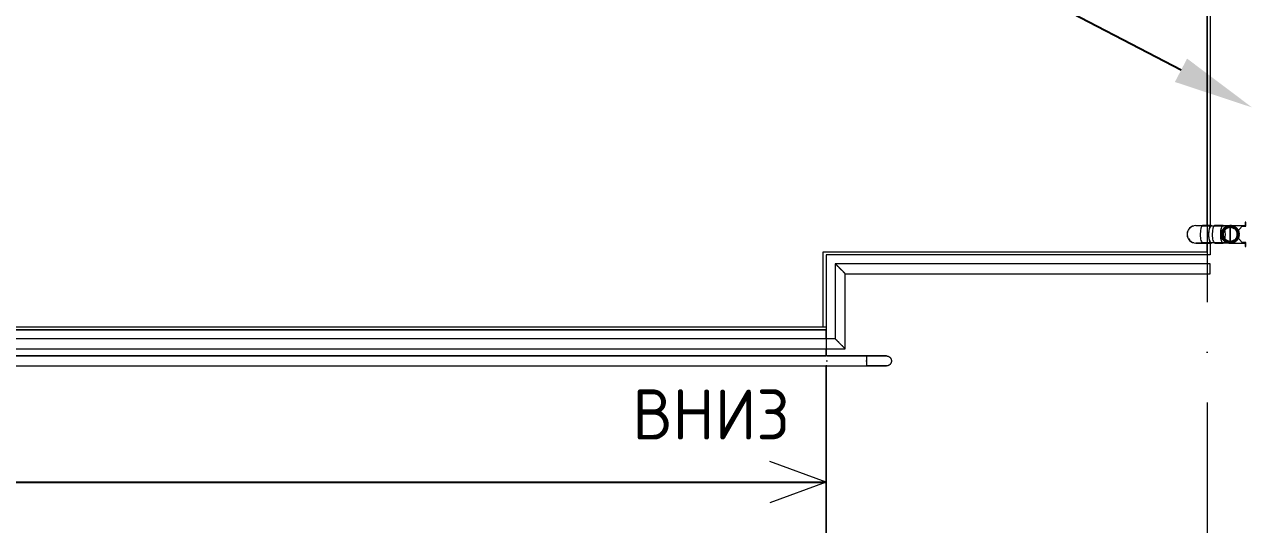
# Model space of a CAD drawing. Header units: millimetres. Extents: x -404508 to 361533, y -175093 to 31861.
# Drawn here: x -27162 to -21061, y -157594 to -155099 of the extents above; entities that cross this region are included whole.
import ezdxf
from ezdxf import colors
from ezdxf.entities.mleader import LeaderData, LeaderLine
from ezdxf.math import Vec2, Vec3

# ---------------------------------------------------------------- set-up
doc = ezdxf.new("R2010")
doc.units = ezdxf.units.MM
doc.linetypes.add('ADSK_Линия сетки', pattern=[25, 20, -2.5, 0, -2.5])
for name, color, linetype, lineweight in [('RC-Выноски', 7, 'Continuous', 0), ('Аннотация', 7, 'Continuous', 18), ('Лестницы', 252, 'Continuous', 9), ('Обобщенные модели', 252, 'Continuous', 18), ('Ограждение', 252, 'Continuous', 9), ('Оси', 252, 'Continuous', 9), ('Пандусы', 7, 'Continuous', 18), ('Стены наружные', 7, 'Continuous', 18)]:
    doc.layers.add(name, color=color, linetype=linetype, lineweight=lineweight)
doc.layers.add('Узлы', color=7, linetype='Continuous')
doc.styles.add('GOST Common', font='', dxfattribs={"width": 0.9, "height": 500})
doc.styles.add('RubezhCAD', font='', dxfattribs={"oblique": 10})
doc.styles.get('GOST Common').set_extended_font_data('GOST type B')
doc.styles.get('RubezhCAD').set_extended_font_data('GOST type A')

# ---------------------------------------------------------------- blocks, each defined once
blk = doc.blocks.new('1 этаж')
at = {"layer": 'Аннотация', "color": 251, "lineweight": 20, "true_color": 0x636466}
for q in [(-36887.7, -25591.1), (-36887.7, -25796.3)]:
    blk.add_line((-36605.8, -25693.7), q, dxfattribs=at)
at = {"layer": 'Лестницы', "color": 251, "true_color": 0x636466}
for p, q in [((-34690.8, -20845.7), (-34690.8, -24413.8)), ((-34690.8, -24500.8), (-34690.8, -24558.7)), ((-36605.8, -24558.7), (-36605.8, -24978.7)), ((-34690.8, -24558.7), (-36605.8, -24558.7)), ((-36605.8, -25028.7), (-36605.8, -25064.6)), ((-36605.8, -25112.9), (-36605.8, -26114.6))]:
    blk.add_line(p, q, dxfattribs=at)
at = {"layer": 'Обобщенные модели', "color": 251, "true_color": 0x636466}
for p, q in [((-34512.8, -24396.2), (-34516.3, -24396.2)), ((-34516.3, -24396.2), (-34516.3, -24414)), ((-34512.8, -24416.1), (-34512.8, -24396.2)), ((-34727, -24414.7), (-34762.5, -24414.7)), ((-34727.9, -24414), (-34761.1, -24414)), ((-34619.6, -24416.1), (-34733.7, -24416.1)), ((-34686.1, -24413.6), (-34727, -24413.6)), ((-34626.2, -24413.6), (-34667.1, -24413.6)), ((-34596.2, -24414.7), (-34626.2, -24414.7)), ((-34516.3, -24414), (-34590.8, -24414)), ((-34590.8, -24416.1), (-34576.8, -24416.1)), ((-34590.8, -24420.8), (-34590.8, -24493.6)), ((-34590.8, -24493.6), (-34590.8, -24420.8)), ((-34579.1, -24416.4), (-34577.4, -24416.9)), ((-34576.8, -24416.1), (-34576.8, -24418.7)), ((-34556.2, -24435.2), (-34551.4, -24435.2)), ((-34543.7, -24431.7), (-34530.7, -24416.1)), ((-34530.7, -24416.1), (-34512.8, -24416.1)), ((-34762.5, -24499.7), (-34727, -24499.7)), ((-34761.8, -24500.5), (-34727.7, -24500.5)), ((-34733.7, -24498.3), (-34619.6, -24498.3)), ((-34727, -24500.8), (-34686.1, -24500.8)), ((-34667.1, -24500.8), (-34626.2, -24500.8)), ((-34626.2, -24499.7), (-34596.8, -24499.7)), ((-34576.8, -24498.3), (-34590.8, -24498.3)), ((-34590.8, -24500.5), (-34516.3, -24500.5)), ((-34576.8, -24495.8), (-34576.8, -24498.3)), ((-34551.4, -24479.2), (-34556.2, -24479.2)), ((-34530.8, -24498.3), (-34543.7, -24482.8)), ((-34512.8, -24498.3), (-34530.8, -24498.3)), ((-34516.3, -24500.5), (-34516.3, -24518.2)), ((-34516.3, -24518.2), (-34512.8, -24518.2)), ((-34512.8, -24518.2), (-34512.8, -24498.3))]:
    blk.add_line(p, q, dxfattribs=at)
at = {"layer": 'Обобщенные модели', "color": 251, "true_color": 0x636466, "flags": 128}
for points in [[(-34554.1, -24435.7), (-34553.3, -24437.2), (-34552.5, -24438.7), (-34551.8, -24440.3), (-34551.2, -24441.8), (-34550.6, -24443.4), (-34550.1, -24445), (-34549.6, -24446.7), (-34549.2, -24448.3), (-34548.9, -24450), (-34548.7, -24451.7), (-34548.5, -24453.4), (-34548.4, -24455.1), (-34548.3, -24456.8), (-34548.3, -24458.5), (-34548.4, -24460.2), (-34548.6, -24461.9), (-34548.8, -24463.6), (-34549.1, -24465.2), (-34549.4, -24466.9), (-34549.8, -24468.5), (-34550.3, -24470.2), (-34550.9, -24471.8), (-34551.5, -24473.4), (-34552.2, -24474.9), (-34552.9, -24476.5), (-34553.7, -24478), (-34554.4, -24479.2)], [(-34576.8, -24497.4), (-34578.2, -24497.8), (-34579.8, -24498.3)]]:
    blk.add_lwpolyline(points, dxfattribs=at)
at = {"layer": 'Обобщенные модели', "color": 251, "true_color": 0x636466}
for centre, radius, start, end in [((-34762.5, -24457.2), 43.4, 90, 270), ((-34762.5, -24457.2), 42.5, 180, 187.98826), ((-34762.5, -24457.2), 42.5, 165, 166.67517), ((-34762.5, -24457.2), 42.5, 141.87131, 150), ((-34762.5, -24457.2), 42.5, 120, 138.08017), ((-34762.5, -24457.2), 42.5, 102.82208, 113.75554), ((-34762.5, -24457.2), 43.4, 80.87109, 90), ((-34590.7, -24457.3), 43.3, 90.18652, 269.81348), ((-34590.8, -24457.2), 41.1, 90, 270), ((-34590.8, -24457.2), 36.5, 0, 180), ((-34590.8, -24457.2), 36.5, 180, 0), ((-34590.8, -24457.2), 36.4, 90, 270), ((-34590.8, -24457.2), 36.4, 270, 90), ((-34590.8, -24457.2), 42.5, 70.60956, 75), ((-34590.8, -24457.2), 41, 32.45149, 70.03394), ((-34590.8, -24457.2), 42.5, 330, 30), ((-34551.4, -24425.2), 10, 270, 320), ((-34551.4, -24425.2), 10, 270, 307.5), ((-34551.4, -24425.2), 10, 270, 307.5), ((-34551.4, -24425.2), 10, 270, 307.5), ((-34762.5, -24457.2), 42.5, 193.32483, 195), ((-34762.5, -24457.2), 42.5, 210, 226.74498), ((-34762.5, -24457.2), 42.5, 234.68206, 240), ((-34762.5, -24457.2), 42.5, 246.24446, 257.17792), ((-34762.5, -24457.2), 43.4, 270, 279.12891), ((-34590.8, -24457.2), 42.5, 285, 289.39044), ((-34590.8, -24457.2), 41, 289.96606, 327.54851), ((-34551.4, -24489.2), 10, 52.5, 90), ((-34551.4, -24489.2), 10, 52.5, 90), ((-34551.4, -24489.2), 10, 40, 90), ((-34551.4, -24489.2), 10, 52.5, 90)]:
    blk.add_arc(centre, radius, start, end, dxfattribs=at)
at = {"layer": 'Обобщенные модели', "color": 251, "lineweight": 40, "true_color": 0x636466}
for radius, start, end in [(41.1, 150, 179.93296), (41.1, 180, 209.93296), (38.8, 90, 270), (41.1, 90, 149.90842), (41.1, 61.8523, 90), (38.8, 270, 90), (41.1, 301.12105, 58.87895), (41.1, 210, 238.4908), (41.1, 240, 270), (41.1, 270, 298.1477)]:
    blk.add_arc((-34590.8, -24457.2), radius, start, end, dxfattribs=at)
at = {"layer": 'Обобщенные модели', "color": 251, "true_color": 0x636466}
for centre, major_axis, start_param, end_param in [((-34727, -24457.2), (0, 43.6), 0, 1.570796), ((-34727, -24457.2), (0, 43.6), 1.570796, 3.141593), ((-34686.1, -24457.2), (0, 43.6), 6.021386, 7.853982), ((-34686.1, -24457.2), (0, 43.6), 1.570796, 3.403392), ((-34686.1, -24457.2), (0, 41.1), 0, 1.570796), ((-34686.1, -24457.2), (0, 41.1), 1.570796, 3.141593), ((-34667.1, -24457.2), (0, 43.6), 0, 1.570796), ((-34667.1, -24457.2), (0, 43.6), 1.570796, 3.141593), ((-34626.2, -24457.2), (0, 43.6), 6.089343, 7.853982), ((-34626.2, -24457.2), (0, 43.6), 1.570796, 3.335435), ((-34626.2, -24457.2), (0, 42.5), 0, 3.141593), ((-34626.2, -24457.2), (0, 36.4), 3.986622, 5.438156)]:
    blk.add_ellipse(centre, major_axis=major_axis, ratio=0.309017, start_param=start_param, end_param=end_param, dxfattribs=at)
at = {"layer": 'Ограждение', "color": 251, "true_color": 0x636466}
for p, q in [((-36560.8, -24603.7), (-36560.8, -24978.7)), ((-34690.8, -24603.7), (-36560.8, -24603.7)), ((-34690.8, -24653.7), (-34690.8, -24603.7)), ((-36510.8, -25028.7), (-36510.8, -24653.7)), ((-36510.8, -24653.7), (-34690.8, -24653.7)), ((-36605.8, -24978.7), (-42443.8, -24978.7)), ((-36560.8, -24978.7), (-36605.8, -24978.7)), ((-36605.8, -24978.7), (-36605.8, -25028.7)), ((-42603.8, -25063.7), (-36607.8, -25063.7)), ((-42443.8, -25028.7), (-36605.8, -25028.7)), ((-36605.8, -25063.7), (-42443.8, -25063.7)), ((-36603.8, -25063.7), (-36607.8, -25063.7)), ((-36605.8, -25028.7), (-36510.8, -25028.7)), ((-36603.8, -25063.7), (-36605.8, -25063.7)), ((-36405.8, -25063.7), (-36603.8, -25063.7)), ((-36603.8, -25063.7), (-36405.8, -25063.7)), ((-36405.8, -25063.7), (-36405.8, -25113.7)), ((-42603.8, -25113.7), (-36607.8, -25113.7)), ((-42443.8, -25113.7), (-36605.8, -25113.7)), ((-36603.8, -25113.7), (-36607.8, -25113.7)), ((-36605.8, -25113.7), (-36603.8, -25113.7)), ((-36605.8, -25113.7), (-36603.8, -25113.7)), ((-36603.8, -25113.7), (-36605.8, -25113.7)), ((-36603.8, -25091.1), (-36603.8, -25086.4)), ((-36603.8, -25086.4), (-36603.8, -25091.1)), ((-36603.8, -25113.7), (-36405.8, -25113.7)), ((-36603.8, -25113.7), (-36405.8, -25113.7)), ((-36405.8, -25091.1), (-36405.8, -25086.4)), ((-36405.8, -25086.4), (-36405.8, -25088.7)), ((-36405.8, -25088.7), (-36405.8, -25091.1))]:
    blk.add_line(p, q, dxfattribs=at)
at = {"layer": 'Ограждение', "color": 251, "true_color": 0x636466, "flags": 128}
for points in [[(-36605.8, -24982.1), (-36605.8, -24986.1), (-36605.8, -24991.2), (-36605.8, -24997.3), (-36605.8, -25003.7), (-36605.8, -25010.2), (-36605.8, -25016.2), (-36605.8, -25021.4), (-36605.8, -25025.4)], [(-36603.8, -25063.7), (-36604.8, -25063.7), (-36605.8, -25063.7)], [(-36603.8, -25063.7), (-36604.8, -25063.7), (-36605.8, -25063.7)], [(-36405.8, -25063.7), (-36401.8, -25063.7), (-36397.8, -25063.7), (-36393.8, -25063.7), (-36389.9, -25063.7), (-36385.9, -25063.7), (-36382, -25063.7), (-36378.2, -25063.7), (-36374.3, -25063.7), (-36370.6, -25063.7), (-36366.9, -25063.7), (-36363.2, -25063.7), (-36359.6, -25063.7), (-36356.1, -25063.7), (-36352.7, -25063.7), (-36349.3, -25063.7), (-36346.1, -25063.7), (-36342.9, -25063.7), (-36339.9, -25063.7), (-36336.9, -25063.7), (-36334.1, -25063.7), (-36331.3, -25063.7), (-36328.7, -25063.7), (-36326.2, -25063.7), (-36323.9, -25063.7), (-36321.7, -25063.7), (-36319.6, -25063.7), (-36317.6, -25063.7), (-36315.8, -25063.7), (-36314.1, -25063.7), (-36312.6, -25063.7), (-36311.2, -25063.7), (-36310, -25063.7), (-36308.9, -25063.7), (-36308, -25063.7), (-36307.3, -25063.7), (-36306.7, -25063.7), (-36306.2, -25063.7), (-36305.9, -25063.7), (-36305.8, -25063.7), (-36305.8, -25063.7)], [(-36305.8, -25063.7), (-36305.9, -25063.7), (-36306.1, -25063.7), (-36306.5, -25063.7), (-36307.1, -25063.7), (-36307.8, -25063.7), (-36308.7, -25063.7), (-36309.7, -25063.7), (-36310.9, -25063.7), (-36312.2, -25063.7), (-36313.7, -25063.7), (-36315.3, -25063.7), (-36317.1, -25063.7), (-36319, -25063.7), (-36321.1, -25063.7), (-36323.3, -25063.7), (-36325.6, -25063.7), (-36328, -25063.7), (-36330.6, -25063.7), (-36333.3, -25063.7), (-36336.1, -25063.7), (-36339.1, -25063.7), (-36342.1, -25063.7), (-36345.2, -25063.7), (-36348.4, -25063.7), (-36351.8, -25063.7), (-36355.2, -25063.7), (-36358.7, -25063.7), (-36362.2, -25063.7), (-36365.9, -25063.7), (-36369.6, -25063.7), (-36373.3, -25063.7), (-36377.1, -25063.7), (-36381, -25063.7), (-36384.9, -25063.7), (-36388.8, -25063.7), (-36392.8, -25063.7), (-36396.7, -25063.7), (-36400.7, -25063.7), (-36404.7, -25063.7), (-36405.8, -25063.7)], [(-36305.8, -25063.7), (-36304.8, -25063.8), (-36303.8, -25063.8), (-36302.8, -25063.9), (-36301.8, -25064.1), (-36300.8, -25064.2), (-36299.9, -25064.4), (-36298.9, -25064.7), (-36297.9, -25065), (-36297, -25065.3), (-36296.1, -25065.7), (-36295.1, -25066.1), (-36294.3, -25066.6), (-36293.4, -25067), (-36292.5, -25067.5), (-36291.7, -25068.1), (-36290.9, -25068.7), (-36290.1, -25069.3), (-36289.3, -25069.9), (-36288.6, -25070.6), (-36287.9, -25071.3), (-36287.2, -25072), (-36286.5, -25072.8), (-36285.9, -25073.6), (-36285.3, -25074.4), (-36284.8, -25075.2), (-36284.2, -25076.1), (-36283.7, -25076.9), (-36283.3, -25077.8), (-36282.9, -25078.7), (-36282.5, -25079.7), (-36282.2, -25080.6), (-36281.8, -25081.6), (-36281.6, -25082.5), (-36281.4, -25083.5), (-36281.2, -25084.5), (-36281, -25085.5), (-36280.9, -25086.5), (-36280.8, -25087.5), (-36280.8, -25088.5), (-36280.8, -25088.7)], [(-36605.8, -25113.7), (-36604.8, -25113.7), (-36603.8, -25113.7)], [(-36605.8, -25113.7), (-36604.8, -25113.7), (-36603.8, -25113.7)], [(-36405.8, -25113.7), (-36401.8, -25113.7), (-36397.8, -25113.7), (-36393.8, -25113.7), (-36389.9, -25113.7), (-36385.9, -25113.7), (-36382, -25113.7), (-36378.2, -25113.7), (-36374.3, -25113.7), (-36370.6, -25113.7), (-36366.9, -25113.7), (-36363.2, -25113.7), (-36359.6, -25113.7), (-36356.1, -25113.7), (-36352.7, -25113.7), (-36349.3, -25113.7), (-36346.1, -25113.7), (-36342.9, -25113.7), (-36339.9, -25113.7), (-36336.9, -25113.7), (-36334.1, -25113.7), (-36331.3, -25113.7), (-36328.7, -25113.7), (-36326.2, -25113.7), (-36323.9, -25113.7), (-36321.7, -25113.7), (-36319.6, -25113.7), (-36317.6, -25113.7), (-36315.8, -25113.7), (-36314.1, -25113.7), (-36312.6, -25113.7), (-36311.2, -25113.7), (-36310, -25113.7), (-36308.9, -25113.7), (-36308, -25113.7), (-36307.3, -25113.7), (-36306.7, -25113.7), (-36306.2, -25113.7), (-36305.9, -25113.7), (-36305.8, -25113.7), (-36305.8, -25113.7)], [(-36305.8, -25113.7), (-36305.9, -25113.7), (-36306.1, -25113.7), (-36306.5, -25113.7), (-36307.1, -25113.7), (-36307.8, -25113.7), (-36308.7, -25113.7), (-36309.7, -25113.7), (-36310.9, -25113.7), (-36312.2, -25113.7), (-36313.7, -25113.7), (-36315.3, -25113.7), (-36317.1, -25113.7), (-36319, -25113.7), (-36321.1, -25113.7), (-36323.3, -25113.7), (-36325.6, -25113.7), (-36328, -25113.7), (-36330.6, -25113.7), (-36333.3, -25113.7), (-36336.1, -25113.7), (-36339.1, -25113.7), (-36342.1, -25113.7), (-36345.2, -25113.7), (-36348.4, -25113.7), (-36351.8, -25113.7), (-36355.2, -25113.7), (-36358.7, -25113.7), (-36362.2, -25113.7), (-36365.9, -25113.7), (-36369.6, -25113.7), (-36373.3, -25113.7), (-36377.1, -25113.7), (-36381, -25113.7), (-36384.9, -25113.7), (-36388.8, -25113.7), (-36392.8, -25113.7), (-36396.7, -25113.7), (-36400.7, -25113.7), (-36404.7, -25113.7), (-36405.8, -25113.7)], [(-36280.8, -25088.7), (-36280.8, -25089.7), (-36280.9, -25090.7), (-36281, -25091.7), (-36281.1, -25092.7), (-36281.3, -25093.7), (-36281.5, -25094.7), (-36281.8, -25095.6), (-36282.1, -25096.6), (-36282.4, -25097.5), (-36282.8, -25098.5), (-36283.2, -25099.4), (-36283.6, -25100.3), (-36284.1, -25101.2), (-36284.6, -25102), (-36285.2, -25102.8), (-36285.7, -25103.7), (-36286.4, -25104.5), (-36287, -25105.2), (-36287.7, -25106), (-36288.4, -25106.7), (-36289.1, -25107.3), (-36289.9, -25108), (-36290.7, -25108.6), (-36291.5, -25109.2), (-36292.3, -25109.8), (-36293.1, -25110.3), (-36294, -25110.8), (-36294.9, -25111.2), (-36295.8, -25111.7), (-36296.7, -25112), (-36297.7, -25112.4), (-36298.6, -25112.7), (-36299.6, -25112.9), (-36300.6, -25113.2), (-36301.5, -25113.4), (-36302.5, -25113.5), (-36303.5, -25113.6), (-36304.5, -25113.7), (-36305.5, -25113.7), (-36305.8, -25113.7)]]:
    blk.add_lwpolyline(points, dxfattribs=at)
at = {"layer": 'Ограждение', "color": 251, "true_color": 0x636466}
for points in [[(-36510.8, -24653.7), (-36510.8, -24653.7), (-36511.2, -24653.3), (-36512.6, -24651.9), (-36514.1, -24650.4), (-36515.6, -24648.9), (-36517, -24647.5), (-36518.5, -24646.1), (-36520.5, -24644), (-36522.8, -24641.7), (-36524.7, -24639.8), (-36526.2, -24638.3), (-36527.8, -24636.8), (-36529.3, -24635.2), (-36530.9, -24633.6), (-36532.5, -24632), (-36534.2, -24630.4), (-36535.8, -24628.7), (-36537.4, -24627.1), (-36539.1, -24625.5), (-36540.7, -24623.8), (-36542.3, -24622.3), (-36543.8, -24620.7), (-36545.4, -24619.2), (-36546.9, -24617.7), (-36548.3, -24616.2), (-36549.7, -24614.8), (-36551.5, -24613.1), (-36553.1, -24611.4), (-36554.6, -24609.9), (-36556, -24608.5), (-36557.5, -24607), (-36559, -24605.6), (-36560.4, -24604.2), (-36560.8, -24603.7), (-36560.8, -24603.7)], [(-36510.8, -25028.7), (-36510.8, -25028.7), (-36511.2, -25028.3), (-36512.6, -25026.9), (-36514.1, -25025.4), (-36515.6, -25023.9), (-36517, -25022.5), (-36518.5, -25021), (-36520.5, -25019), (-36522.8, -25016.7), (-36524.7, -25014.8), (-36526.2, -25013.3), (-36527.8, -25011.8), (-36529.3, -25010.2), (-36530.9, -25008.6), (-36532.5, -25007), (-36534.2, -25005.4), (-36535.8, -25003.7), (-36537.4, -25002.1), (-36539.1, -25000.5), (-36540.7, -24998.9), (-36542.3, -24997.3), (-36543.8, -24995.7), (-36545.4, -24994.2), (-36546.9, -24992.7), (-36548.3, -24991.2), (-36549.7, -24989.8), (-36551.5, -24988.1), (-36553.1, -24986.4), (-36554.6, -24984.9), (-36556, -24983.5), (-36557.5, -24982), (-36559, -24980.6), (-36560.4, -24979.2), (-36560.8, -24978.7), (-36560.8, -24978.7)]]:
    blk.add_open_spline(points, degree=3, knots=[0, 0, 0, 0, 0.083333, 0.125, 0.166667, 0.208333, 0.229167, 0.25, 0.291667, 0.333333, 0.354167, 0.375, 0.395833, 0.416667, 0.4375, 0.458333, 0.479167, 0.5, 0.520833, 0.541667, 0.5625, 0.583333, 0.604167, 0.625, 0.645833, 0.666667, 0.6875, 0.708333, 0.75, 0.770833, 0.791667, 0.833333, 0.875, 0.916667, 1, 1, 1, 1], dxfattribs=at)
at = {"layer": 'Оси', "color": 251, "linetype": 'ADSK_Линия сетки', "ltscale": 100, "true_color": 0x636466}
blk.add_line((-34705.8, 32206.9), (-34705.8, -33769.9), dxfattribs=at)
at = {"layer": 'Пандусы', "color": 251, "true_color": 0x636466}
for p, q in [((-42605.8, -24933.7), (-36605.8, -24933.7)), ((-36605.8, -24978.7), (-36605.8, -24933.7)), ((-36605.8, -25064.6), (-36605.8, -25028.7)), ((-36605.8, -26114.6), (-36605.8, -25112.9))]:
    blk.add_line(p, q, dxfattribs=at)
at = {"layer": 'Стены наружные', "color": 251, "true_color": 0x636466}
for p, q in [((-34705.8, -24413.6), (-34705.8, -20845.7)), ((-34690.8, -20860.7), (-34690.8, -24413.8)), ((-34705.8, -24543.7), (-34705.8, -24500.8)), ((-34690.8, -24500.8), (-34690.8, -24558.7)), ((-36620.8, -24918.7), (-36620.8, -24543.7)), ((-36620.8, -24543.7), (-34705.8, -24543.7)), ((-36605.8, -24558.7), (-36605.8, -24918.7)), ((-34690.8, -24558.7), (-36605.8, -24558.7)), ((-44480.8, -24918.7), (-36605.8, -24918.7)), ((-36605.8, -24933.7), (-42563.2, -24933.7))]:
    blk.add_line(p, q, dxfattribs=at)
at = {"layer": 'Узлы', "color": 251, "true_color": 0x636466}
blk.add_line((-42605.8, -25693.7), (-36605.8, -25693.7), dxfattribs=at)
at = {"layer": 'Пандусы', "color": 251, "true_color": 0x636466, "style": 'GOST Common'}
blk.add_text('ВНИЗ', height=250, dxfattribs=at).set_placement((-37573.4, -25480.4))

msp = doc.modelspace()

# ---------------------------------------------------------------- block references
msp.add_blockref('1 этаж', (13443.4, -131688.8))

# ---------------------------------------------------------------- leaders
at = {"layer": 'RC-Выноски', "linetype": 'Continuous', "ltscale": 15}
ml = msp.add_multileader_mtext('Standard', dxfattribs=at)
ml.set_content('{\\H0.91667x;РЦ0.1 -  U/UTP Cat.5e 4x2x0.52 нг(А)-LSLTx} ', color=256, style='RubezhCAD')
ml.set_leader_properties()
ml.build(insert=Vec2(0, 0))
ml.multileader.update_dxf_attribs({"has_text_frame": 1, "text_left_attachment_type": 6, "text_right_attachment_type": 6, "dogleg_length": 2, "arrow_head_size": 400, "scale": 100})
ctx = ml.context
ctx.base_point, ctx.scale, ctx.char_height, ctx.arrow_head_size, ctx.landing_gap_size, ctx.plane_origin = Vec3(-26900.2, -154035.4), 100, 250, 400, 100, Vec3(-553705.6, -192949)
ctx.left_attachment, ctx.right_attachment, ctx.text_align_type = 6, 6, 2
notes = []
notes.append((ctx, [(1, (1, 1, 0), (-23864.8, -154035.4), (-1, 0), 200, [(0, [(-21038.3, -155513)], 0, [])])]))
ctx.mtext.insert, ctx.mtext.width, ctx.mtext.alignment, ctx.mtext.flow_direction = Vec3(-24164.8, -153739.6), 3715.166, 3, 5
for ctx, leaders in notes:
    for number, flags, end, landing, length, lines in leaders:
        leader = LeaderData()
        leader.index, (leader.has_last_leader_line, leader.has_dogleg_vector, leader.attachment_direction) = number, flags
        leader.last_leader_point, leader.dogleg_vector, leader.dogleg_length = Vec3(end), Vec3(landing), length
        for number, points, colour, breaks in lines:
            line = LeaderLine()
            line.index, line.vertices, line.color, line.breaks = number, Vec3.list(points), colors.encode_raw_color(colour), breaks
            leader.lines.append(line)
        ctx.leaders.append(leader)

doc.saveas('drawing.dxf')
